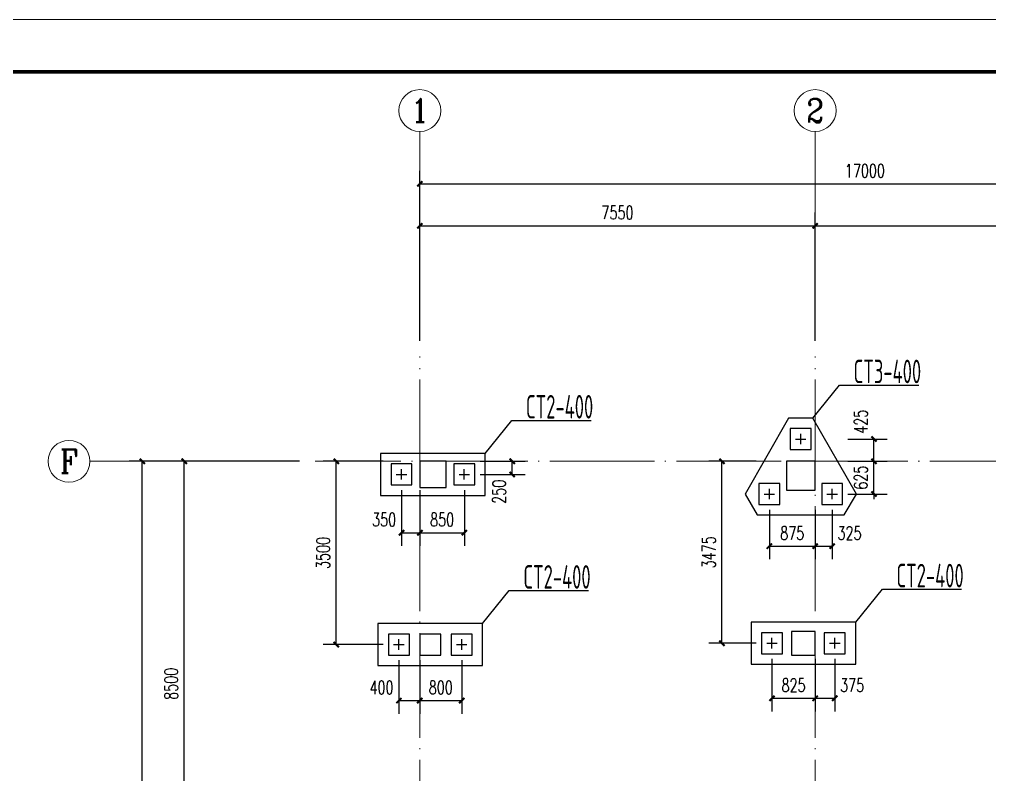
# Model space of a CAD drawing. Extents: x 3968514 to 5230306, y -516551 to -228246.
# Drawn here: x 4489075 to 4507603, y -314579 to -300153 of the extents above; entities that cross this region are included whole.
import ezdxf
from ezdxf.enums import TextEntityAlignment as Align

# ---------------------------------------------------------------- set-up
doc = ezdxf.new("R2010")
doc.units = 0
doc.header["$LTSCALE"] = 1000
doc.header["$MEASUREMENT"] = 0
doc.linetypes.add('DOTE', pattern=[2.42, 2, -0.2, 0.02, -0.2])
doc.linetypes.add('线型4', pattern=[300, 200, -100])
for name, color, linetype, lineweight in [('AXIS', 3, 'Continuous', 15), ('AXIS_TEXT', 7, 'Continuous', 15), ('BASE-CT', 21, 'Continuous', 25), ('BASE-ZM', 211, 'Continuous', 25), ('DOTE', 1, 'DOTE', 9), ('FRAME', 3, 'Continuous', 18), ('PUB_DIM', 3, 'Continuous', 15)]:
    doc.layers.add(name, color=color, linetype=linetype, lineweight=lineweight)
doc.layers.add('COLU', color=7, linetype='Continuous')
doc.layers.add('承台编号', color=2, linetype='Continuous')
doc.styles.add('_TCH_AXIS', font='COMPLEX', dxfattribs={"bigfont": 'GBCBIG'})
doc.styles.add('_TCH_DIM_T3', font='SIMPLEX.shx', dxfattribs={"width": 0.7, "bigfont": 'GBCBIG.shx'})
doc.styles.add('COMPLEX', font='COMPLEX')
doc.styles.add('TSSD_REIN', font='Tssdeng.shx', dxfattribs={"width": 0.7, "bigfont": 'hztxt.shx'})
doc.dimstyles.new('_TCH_ARCH&&100', dxfattribs={"dimtxt": 255, "dimasz": 100, "dimexe": 250, "dimexo": 300, "dimgap": 122.5, "dimtad": 1, "dimdec": 0, "dimzin": 0, "dimdsep": 46, "dimtxsty": '_TCH_DIM_T3', "dimblk": 'ARCHTICK', "dimcen": 0.09, "dimclrt": 7, "dimazin": 2, "dimtfac": 1, "dimtdec": 0, "dimtix": 1, "dimtmove": 2, "dimatfit": 3, "dimfxl": 150, "dimtolj": 1, "dimtzin": 0, "dimarcsym": 0})

# ---------------------------------------------------------------- blocks, each defined once
blk = doc.blocks.new('A$C0B803521')
at = {"layer": 'FRAME', "lineweight": 18}
blk.add_line((-15943, 93652), (-100043, 93652), dxfattribs=at)
at = {"layer": 'FRAME', "lineweight": 140}
blk.add_line((-16943, 92652), (-97543, 92652), dxfattribs=at)
blk = doc.blocks.new('HDHTFHVC')
at = {"layer": 'COLU', "color": 2}
for points in [[(4682166, -329281), (4682166, -328781), (4681666, -328781), (4681666, -329281)], [(4689216, -329331), (4689216, -328781), (4688666, -328781), (4688666, -329331)], [(4682066, -332481), (4682066, -332081), (4681666, -332081), (4681666, -332481)], [(4689216, -332481), (4689216, -332031), (4688766, -332031), (4688766, -332481)]]:
    blk.add_lwpolyline(points, close=True, dxfattribs=at)
blk = doc.blocks.new('_AXISO')
blk.add_circle((0, 0), 0.5)
at = {"layer": 'AXIS_TEXT', "style": 'COMPLEX', "width": 1.041667}
blk.add_attdef('A', text='', height=0.56, dxfattribs=at).set_placement((-0.25, -0.28), (0.25, -0.28), align=Align.FIT)
blk = doc.blocks.new('_ArchTick')
at = {"color": 0, "linetype": 'ByBlock', "const_width": 0.4}
blk.add_lwpolyline([(-0.5, -0.5), (0.5, 0.5)], dxfattribs=at)
blk = doc.blocks.new('*D1344')
at = {"layer": 'AXIS', "color": 0, "lineweight": -2, "transparency": 16777216}
for p, q in [((0, 2300), (0, 5550)), ((17000, 2300), (17000, 5550)), ((0, 5300), (17000, 5300))]:
    blk.add_line(p, q, dxfattribs=at)
at = {"layer": 'Defpoints', "color": 0, "transparency": 16777216}
for p in [(17000, 5300), (0, 2000), (17000, 2000)]:
    blk.add_point(p, dxfattribs=at)
at = {"layer": 'AXIS', "color": 0, "lineweight": -2, "transparency": 16777216, "xscale": 100, "yscale": 100, "zscale": 100, "rotation": 180}
blk.add_blockref('_ArchTick', (0, 5300), dxfattribs=at)
at = {"layer": 'AXIS', "color": 0, "lineweight": -2, "transparency": 16777216, "xscale": 100, "yscale": 100, "zscale": 100}
blk.add_blockref('_ArchTick', (17000, 5300), dxfattribs=at)
at = {"layer": 'AXIS', "color": 7, "transparency": 16777216, "insert": (8500, 5550), "char_height": 255, "attachment_point": 5, "style": '_TCH_DIM_T3'}
blk.add_mtext('\\A1;17000', dxfattribs=at)
blk = doc.blocks.new('*D1345')
at = {"layer": 'AXIS', "color": 0, "lineweight": -2, "transparency": 16777216}
for p, q in [((0, 2300), (0, 4750)), ((7550, 2300), (7550, 4750)), ((0, 4500), (7550, 4500))]:
    blk.add_line(p, q, dxfattribs=at)
at = {"layer": 'Defpoints', "color": 0, "transparency": 16777216}
for p in [(7550, 4500), (0, 2000), (7550, 2000)]:
    blk.add_point(p, dxfattribs=at)
at = {"layer": 'AXIS', "color": 0, "lineweight": -2, "transparency": 16777216, "xscale": 100, "yscale": 100, "zscale": 100, "rotation": 180}
blk.add_blockref('_ArchTick', (0, 4500), dxfattribs=at)
at = {"layer": 'AXIS', "color": 0, "lineweight": -2, "transparency": 16777216, "xscale": 100, "yscale": 100, "zscale": 100}
blk.add_blockref('_ArchTick', (7550, 4500), dxfattribs=at)
at = {"layer": 'AXIS', "color": 7, "transparency": 16777216, "insert": (3775, 4750), "char_height": 255, "attachment_point": 5, "style": '_TCH_DIM_T3'}
blk.add_mtext('\\A1;7550', dxfattribs=at)
blk = doc.blocks.new('*D1346')
at = {"layer": 'AXIS', "color": 0, "lineweight": -2, "transparency": 16777216}
for p, q in [((7550, 2300), (7550, 4750)), ((17000, 2300), (17000, 4750)), ((7550, 4500), (17000, 4500))]:
    blk.add_line(p, q, dxfattribs=at)
at = {"layer": 'Defpoints', "color": 0, "transparency": 16777216}
for p in [(17000, 4500), (7550, 2000), (17000, 2000)]:
    blk.add_point(p, dxfattribs=at)
at = {"layer": 'AXIS', "color": 0, "lineweight": -2, "transparency": 16777216, "xscale": 100, "yscale": 100, "zscale": 100, "rotation": 180}
blk.add_blockref('_ArchTick', (7550, 4500), dxfattribs=at)
at = {"layer": 'AXIS', "color": 0, "lineweight": -2, "transparency": 16777216, "xscale": 100, "yscale": 100, "zscale": 100}
blk.add_blockref('_ArchTick', (17000, 4500), dxfattribs=at)
at = {"layer": 'AXIS', "color": 7, "transparency": 16777216, "insert": (12275, 4750), "char_height": 255, "attachment_point": 5, "style": '_TCH_DIM_T3'}
blk.add_mtext('\\A1;9450', dxfattribs=at)
blk = doc.blocks.new('*D1353')
at = {"layer": 'AXIS', "color": 0, "lineweight": -2, "transparency": 16777216}
for p, q in [((-2300, 0), (-5550, 0)), ((-5300, -42000), (-5300, 0)), ((-2300, -42000), (-5550, -42000))]:
    blk.add_line(p, q, dxfattribs=at)
at = {"layer": 'Defpoints', "color": 0, "transparency": 16777216}
for p in [(-5300, 0), (-2000, 0), (-2000, -42000)]:
    blk.add_point(p, dxfattribs=at)
at = {"layer": 'AXIS', "color": 0, "lineweight": -2, "transparency": 16777216, "xscale": 100, "yscale": 100, "zscale": 100}
for p, rotation in [((-5300, 0), 90), ((-5300, -42000), 270)]:
    blk.add_blockref('_ArchTick', p, dxfattribs=dict(at, rotation=rotation))
at = {"layer": 'AXIS', "color": 7, "transparency": 16777216, "insert": (-5550, -21000), "char_height": 255, "attachment_point": 5, "rotation": 90, "style": '_TCH_DIM_T3'}
blk.add_mtext('\\A1;42000', dxfattribs=at)
blk = doc.blocks.new('*D1358')
at = {"layer": 'AXIS', "color": 0, "lineweight": -2, "transparency": 16777216}
for p, q in [((-2300, 0), (-4750, 0)), ((-4500, -8500), (-4500, 0)), ((-2300, -8500), (-4750, -8500))]:
    blk.add_line(p, q, dxfattribs=at)
at = {"layer": 'Defpoints', "color": 0, "transparency": 16777216}
for p in [(-4500, 0), (-2000, 0), (-2000, -8500)]:
    blk.add_point(p, dxfattribs=at)
at = {"layer": 'AXIS', "color": 0, "lineweight": -2, "transparency": 16777216, "xscale": 100, "yscale": 100, "zscale": 100}
for p, rotation in [((-4500, 0), 90), ((-4500, -8500), 270)]:
    blk.add_blockref('_ArchTick', p, dxfattribs=dict(at, rotation=rotation))
at = {"layer": 'AXIS', "color": 7, "transparency": 16777216, "insert": (-4750, -4250), "char_height": 255, "attachment_point": 5, "rotation": 90, "style": '_TCH_DIM_T3'}
blk.add_mtext('\\A1;8500', dxfattribs=at)
blk = doc.blocks.new('*D1264')
at = {"layer": 'Defpoints', "color": 0, "transparency": 16777216}
for p in [(4502491, -308595), (4503447, -308595), (4503447, -312070)]:
    blk.add_point(p, dxfattribs=at)
at = {"layer": 'PUB_DIM', "color": 0, "lineweight": -2, "transparency": 16777216}
for p, q in [((4503147, -308595), (4502241, -308595)), ((4502491, -312070), (4502491, -308595)), ((4503147, -312070), (4502241, -312070))]:
    blk.add_line(p, q, dxfattribs=at)
at = {"layer": 'PUB_DIM', "color": 0, "lineweight": -2, "transparency": 16777216, "xscale": 100, "yscale": 100, "zscale": 100}
for p, rotation in [((4502491, -308595), 90), ((4502491, -312070), 270)]:
    blk.add_blockref('_ArchTick', p, dxfattribs=dict(at, rotation=rotation))
at = {"layer": 'PUB_DIM', "color": 7, "transparency": 16777216, "insert": (4502241, -310332), "char_height": 255, "attachment_point": 5, "rotation": 90, "style": '_TCH_DIM_T3'}
blk.add_mtext('\\A1;3475', dxfattribs=at)
blk = doc.blocks.new('*D1265')
at = {"layer": 'Defpoints', "color": 0, "transparency": 16777216}
for p in [(4504597, -308595), (4505394, -308595), (4504597, -309220)]:
    blk.add_point(p, dxfattribs=at)
at = {"layer": 'PUB_DIM', "color": 0, "lineweight": -2, "transparency": 16777216}
for p, q in [((4504897, -308595), (4505644, -308595)), ((4505394, -308595), (4505394, -308495)), ((4505394, -309220), (4505394, -308595)), ((4504897, -309220), (4505644, -309220)), ((4505394, -309220), (4505394, -309320))]:
    blk.add_line(p, q, dxfattribs=at)
at = {"layer": 'PUB_DIM', "color": 0, "lineweight": -2, "transparency": 16777216, "xscale": 100, "yscale": 100, "zscale": 100}
for p, rotation in [((4505394, -308595), 270), ((4505394, -309220), 90)]:
    blk.add_blockref('_ArchTick', p, dxfattribs=dict(at, rotation=rotation))
at = {"layer": 'PUB_DIM', "color": 7, "transparency": 16777216, "insert": (4505144, -308907), "char_height": 255, "attachment_point": 5, "rotation": 90, "style": '_TCH_DIM_T3'}
blk.add_mtext('\\A1;625', dxfattribs=at)
blk = doc.blocks.new('*D1266')
at = {"layer": 'Defpoints', "color": 0, "transparency": 16777216}
for p in [(4504597, -308170), (4505394, -308170), (4504597, -308595)]:
    blk.add_point(p, dxfattribs=at)
at = {"layer": 'PUB_DIM', "color": 0, "lineweight": -2, "transparency": 16777216}
for p, q in [((4504897, -308170), (4505644, -308170)), ((4505394, -308595), (4505394, -308170)), ((4504897, -308595), (4505644, -308595))]:
    blk.add_line(p, q, dxfattribs=at)
at = {"layer": 'PUB_DIM', "color": 0, "lineweight": -2, "transparency": 16777216, "xscale": 100, "yscale": 100, "zscale": 100}
for p, rotation in [((4505394, -308170), 90), ((4505394, -308595), 270)]:
    blk.add_blockref('_ArchTick', p, dxfattribs=dict(at, rotation=rotation))
at = {"layer": 'PUB_DIM', "color": 7, "transparency": 16777216, "insert": (4505144, -307838), "char_height": 255, "attachment_point": 5, "rotation": 90, "style": '_TCH_DIM_T3'}
blk.add_mtext('\\A1;425', dxfattribs=at)
blk = doc.blocks.new('*D1267')
at = {"layer": 'Defpoints', "color": 0, "transparency": 16777216}
for p in [(4497572, -308595), (4498486, -308595), (4497572, -308845)]:
    blk.add_point(p, dxfattribs=at)
at = {"layer": 'PUB_DIM', "color": 0, "lineweight": -2, "transparency": 16777216}
for p, q in [((4497872, -308595), (4498736, -308595)), ((4498486, -308845), (4498486, -308595)), ((4497872, -308845), (4498736, -308845))]:
    blk.add_line(p, q, dxfattribs=at)
at = {"layer": 'PUB_DIM', "color": 0, "lineweight": -2, "transparency": 16777216, "xscale": 100, "yscale": 100, "zscale": 100}
for p, rotation in [((4498486, -308595), 90), ((4498486, -308845), 270)]:
    blk.add_blockref('_ArchTick', p, dxfattribs=dict(at, rotation=rotation))
at = {"layer": 'PUB_DIM', "color": 7, "transparency": 16777216, "insert": (4498236, -309176), "char_height": 255, "attachment_point": 5, "rotation": 90, "style": '_TCH_DIM_T3'}
blk.add_mtext('\\A1;250', dxfattribs=at)
blk = doc.blocks.new('*D1268')
at = {"layer": 'Defpoints', "color": 0, "transparency": 16777216}
for p in [(4495126, -308595), (4496322, -308595), (4496322, -312095)]:
    blk.add_point(p, dxfattribs=at)
at = {"layer": 'PUB_DIM', "color": 0, "lineweight": -2, "transparency": 16777216}
for p, q in [((4496022, -308595), (4494876, -308595)), ((4495126, -312095), (4495126, -308595)), ((4496022, -312095), (4494876, -312095))]:
    blk.add_line(p, q, dxfattribs=at)
at = {"layer": 'PUB_DIM', "color": 0, "lineweight": -2, "transparency": 16777216, "xscale": 100, "yscale": 100, "zscale": 100}
for p, rotation in [((4495126, -308595), 90), ((4495126, -312095), 270)]:
    blk.add_blockref('_ArchTick', p, dxfattribs=dict(at, rotation=rotation))
at = {"layer": 'PUB_DIM', "color": 7, "transparency": 16777216, "insert": (4494876, -310345), "char_height": 255, "attachment_point": 5, "rotation": 90, "style": '_TCH_DIM_T3'}
blk.add_mtext('\\A1;3500', dxfattribs=at)
blk = doc.blocks.new('*D1269')
at = {"layer": 'Defpoints', "color": 0, "transparency": 16777216}
for p in [(4496372, -308845), (4496722, -308845), (4496722, -309959)]:
    blk.add_point(p, dxfattribs=at)
at = {"layer": 'PUB_DIM', "color": 0, "lineweight": -2, "transparency": 16777216}
for p, q in [((4496372, -309145), (4496372, -310209)), ((4496722, -309145), (4496722, -310209)), ((4496372, -309959), (4496722, -309959))]:
    blk.add_line(p, q, dxfattribs=at)
at = {"layer": 'PUB_DIM', "color": 0, "lineweight": -2, "transparency": 16777216, "xscale": 100, "yscale": 100, "zscale": 100, "rotation": 180}
blk.add_blockref('_ArchTick', (4496372, -309959), dxfattribs=at)
at = {"layer": 'PUB_DIM', "color": 0, "lineweight": -2, "transparency": 16777216, "xscale": 100, "yscale": 100, "zscale": 100}
blk.add_blockref('_ArchTick', (4496722, -309959), dxfattribs=at)
at = {"layer": 'PUB_DIM', "color": 7, "transparency": 16777216, "insert": (4496040, -309709), "char_height": 255, "attachment_point": 5, "style": '_TCH_DIM_T3'}
blk.add_mtext('\\A1;350', dxfattribs=at)
blk = doc.blocks.new('*D1270')
at = {"layer": 'Defpoints', "color": 0, "transparency": 16777216}
for p in [(4496722, -308845), (4497572, -308845), (4497572, -309959)]:
    blk.add_point(p, dxfattribs=at)
at = {"layer": 'PUB_DIM', "color": 0, "lineweight": -2, "transparency": 16777216}
for p, q in [((4496722, -309145), (4496722, -310209)), ((4497572, -309145), (4497572, -310209)), ((4496722, -309959), (4497572, -309959))]:
    blk.add_line(p, q, dxfattribs=at)
at = {"layer": 'PUB_DIM', "color": 0, "lineweight": -2, "transparency": 16777216, "xscale": 100, "yscale": 100, "zscale": 100, "rotation": 180}
blk.add_blockref('_ArchTick', (4496722, -309959), dxfattribs=at)
at = {"layer": 'PUB_DIM', "color": 0, "lineweight": -2, "transparency": 16777216, "xscale": 100, "yscale": 100, "zscale": 100}
blk.add_blockref('_ArchTick', (4497572, -309959), dxfattribs=at)
at = {"layer": 'PUB_DIM', "color": 7, "transparency": 16777216, "insert": (4497147, -309709), "char_height": 255, "attachment_point": 5, "style": '_TCH_DIM_T3'}
blk.add_mtext('\\A1;850', dxfattribs=at)
blk = doc.blocks.new('*D1271')
at = {"layer": 'Defpoints', "color": 0, "transparency": 16777216}
for p in [(4503397, -309220), (4504272, -309220), (4504272, -310215)]:
    blk.add_point(p, dxfattribs=at)
at = {"layer": 'PUB_DIM', "color": 0, "lineweight": -2, "transparency": 16777216}
for p, q in [((4503397, -309520), (4503397, -310465)), ((4504272, -309520), (4504272, -310465)), ((4503397, -310215), (4504272, -310215))]:
    blk.add_line(p, q, dxfattribs=at)
at = {"layer": 'PUB_DIM', "color": 0, "lineweight": -2, "transparency": 16777216, "xscale": 100, "yscale": 100, "zscale": 100, "rotation": 180}
blk.add_blockref('_ArchTick', (4503397, -310215), dxfattribs=at)
at = {"layer": 'PUB_DIM', "color": 0, "lineweight": -2, "transparency": 16777216, "xscale": 100, "yscale": 100, "zscale": 100}
blk.add_blockref('_ArchTick', (4504272, -310215), dxfattribs=at)
at = {"layer": 'PUB_DIM', "color": 7, "transparency": 16777216, "insert": (4503834, -309965), "char_height": 255, "attachment_point": 5, "style": '_TCH_DIM_T3'}
blk.add_mtext('\\A1;875', dxfattribs=at)
blk = doc.blocks.new('*D1272')
at = {"layer": 'Defpoints', "color": 0, "transparency": 16777216}
for p in [(4504272, -309220), (4504597, -309220), (4504597, -310215)]:
    blk.add_point(p, dxfattribs=at)
at = {"layer": 'PUB_DIM', "color": 0, "lineweight": -2, "transparency": 16777216}
for p, q in [((4504272, -309520), (4504272, -310465)), ((4504597, -309520), (4504597, -310465)), ((4504272, -310215), (4504597, -310215))]:
    blk.add_line(p, q, dxfattribs=at)
at = {"layer": 'PUB_DIM', "color": 0, "lineweight": -2, "transparency": 16777216, "xscale": 100, "yscale": 100, "zscale": 100, "rotation": 180}
blk.add_blockref('_ArchTick', (4504272, -310215), dxfattribs=at)
at = {"layer": 'PUB_DIM', "color": 0, "lineweight": -2, "transparency": 16777216, "xscale": 100, "yscale": 100, "zscale": 100}
blk.add_blockref('_ArchTick', (4504597, -310215), dxfattribs=at)
at = {"layer": 'PUB_DIM', "color": 7, "transparency": 16777216, "insert": (4504928, -309965), "char_height": 255, "attachment_point": 5, "style": '_TCH_DIM_T3'}
blk.add_mtext('\\A1;325', dxfattribs=at)
blk = doc.blocks.new('*D1273')
at = {"layer": 'Defpoints', "color": 0, "transparency": 16777216}
for p in [(4503447, -312070), (4504272, -312070), (4504272, -313122)]:
    blk.add_point(p, dxfattribs=at)
at = {"layer": 'PUB_DIM', "color": 0, "lineweight": -2, "transparency": 16777216}
for p, q in [((4503447, -312370), (4503447, -313372)), ((4504272, -312370), (4504272, -313372)), ((4503447, -313122), (4504272, -313122))]:
    blk.add_line(p, q, dxfattribs=at)
at = {"layer": 'PUB_DIM', "color": 0, "lineweight": -2, "transparency": 16777216, "xscale": 100, "yscale": 100, "zscale": 100, "rotation": 180}
blk.add_blockref('_ArchTick', (4503447, -313122), dxfattribs=at)
at = {"layer": 'PUB_DIM', "color": 0, "lineweight": -2, "transparency": 16777216, "xscale": 100, "yscale": 100, "zscale": 100}
blk.add_blockref('_ArchTick', (4504272, -313122), dxfattribs=at)
at = {"layer": 'PUB_DIM', "color": 7, "transparency": 16777216, "insert": (4503859, -312872), "char_height": 255, "attachment_point": 5, "style": '_TCH_DIM_T3'}
blk.add_mtext('\\A1;825', dxfattribs=at)
blk = doc.blocks.new('*D1274')
at = {"layer": 'Defpoints', "color": 0, "transparency": 16777216}
for p in [(4504272, -312070), (4504647, -312070), (4504647, -313122)]:
    blk.add_point(p, dxfattribs=at)
at = {"layer": 'PUB_DIM', "color": 0, "lineweight": -2, "transparency": 16777216}
for p, q in [((4504272, -312370), (4504272, -313372)), ((4504647, -312370), (4504647, -313372)), ((4504272, -313122), (4504647, -313122))]:
    blk.add_line(p, q, dxfattribs=at)
at = {"layer": 'PUB_DIM', "color": 0, "lineweight": -2, "transparency": 16777216, "xscale": 100, "yscale": 100, "zscale": 100, "rotation": 180}
blk.add_blockref('_ArchTick', (4504272, -313122), dxfattribs=at)
at = {"layer": 'PUB_DIM', "color": 0, "lineweight": -2, "transparency": 16777216, "xscale": 100, "yscale": 100, "zscale": 100}
blk.add_blockref('_ArchTick', (4504647, -313122), dxfattribs=at)
at = {"layer": 'PUB_DIM', "color": 7, "transparency": 16777216, "insert": (4504978, -312872), "char_height": 255, "attachment_point": 5, "style": '_TCH_DIM_T3'}
blk.add_mtext('\\A1;375', dxfattribs=at)
blk = doc.blocks.new('*D1275')
at = {"layer": 'Defpoints', "color": 0, "transparency": 16777216}
for p in [(4496322, -312095), (4496722, -312095), (4496722, -313166)]:
    blk.add_point(p, dxfattribs=at)
at = {"layer": 'PUB_DIM', "color": 0, "lineweight": -2, "transparency": 16777216}
for p, q in [((4496322, -312395), (4496322, -313416)), ((4496722, -312395), (4496722, -313416)), ((4496322, -313166), (4496722, -313166))]:
    blk.add_line(p, q, dxfattribs=at)
at = {"layer": 'PUB_DIM', "color": 0, "lineweight": -2, "transparency": 16777216, "xscale": 100, "yscale": 100, "zscale": 100, "rotation": 180}
blk.add_blockref('_ArchTick', (4496322, -313166), dxfattribs=at)
at = {"layer": 'PUB_DIM', "color": 0, "lineweight": -2, "transparency": 16777216, "xscale": 100, "yscale": 100, "zscale": 100}
blk.add_blockref('_ArchTick', (4496722, -313166), dxfattribs=at)
at = {"layer": 'PUB_DIM', "color": 7, "transparency": 16777216, "insert": (4495990, -312916), "char_height": 255, "attachment_point": 5, "style": '_TCH_DIM_T3'}
blk.add_mtext('\\A1;400', dxfattribs=at)
blk = doc.blocks.new('*D1276')
at = {"layer": 'Defpoints', "color": 0, "transparency": 16777216}
for p in [(4496722, -312095), (4497522, -312095), (4497522, -313166)]:
    blk.add_point(p, dxfattribs=at)
at = {"layer": 'PUB_DIM', "color": 0, "lineweight": -2, "transparency": 16777216}
for p, q in [((4496722, -312395), (4496722, -313416)), ((4497522, -312395), (4497522, -313416)), ((4496722, -313166), (4497522, -313166))]:
    blk.add_line(p, q, dxfattribs=at)
at = {"layer": 'PUB_DIM', "color": 0, "lineweight": -2, "transparency": 16777216, "xscale": 100, "yscale": 100, "zscale": 100, "rotation": 180}
blk.add_blockref('_ArchTick', (4496722, -313166), dxfattribs=at)
at = {"layer": 'PUB_DIM', "color": 0, "lineweight": -2, "transparency": 16777216, "xscale": 100, "yscale": 100, "zscale": 100}
blk.add_blockref('_ArchTick', (4497522, -313166), dxfattribs=at)
at = {"layer": 'PUB_DIM', "color": 7, "transparency": 16777216, "insert": (4497122, -312916), "char_height": 255, "attachment_point": 5, "style": '_TCH_DIM_T3'}
blk.add_mtext('\\A1;800', dxfattribs=at)
blk = doc.blocks.new('A$Cbcbeac01')
at = {"layer": 'AXIS'}
for p, q in [((0, 2300), (0, 6300)), ((7550, 2300), (7550, 6300)), ((-2300, 0), (-6300, 0))]:
    blk.add_line(p, q, dxfattribs=at)
at = {"layer": 'DOTE'}
for p, q in [((0, -44000), (0, 2000)), ((7550, -44000), (7550, 2000)), ((19000, 0), (-2000, 0))]:
    blk.add_line(p, q, dxfattribs=at)
at = {"layer": 'AXIS'}
ref = blk.add_blockref('_AXISO', (0, 6700), dxfattribs=dict(at, xscale=800, yscale=800, zscale=800))
ref.add_attrib('A', '1', dxfattribs={"layer": 'AXIS_TEXT', "height": 449.3, "style": '_TCH_AXIS', "width": 1.736434}).set_placement((-167.2, 6475.4), (167.2, 6475.4), align=Align.FIT)
ref = blk.add_blockref('_AXISO', (7550, 6700), dxfattribs=dict(at, xscale=800, yscale=800, zscale=800))
ref.add_attrib('A', '2', dxfattribs={"layer": 'AXIS_TEXT', "height": 451.1, "style": '_TCH_AXIS', "width": 1.103448}).set_placement((7384.1, 6474.5), (7715.9, 6474.5), align=Align.FIT)
ref = blk.add_blockref('_AXISO', (-6700, 0), dxfattribs=dict(at, xscale=800, yscale=800, zscale=800))
ref.add_attrib('A', 'F', dxfattribs={"layer": 'AXIS_TEXT', "height": 448.3, "style": '_TCH_AXIS', "width": 0.982456}).set_placement((-6867.8, -224.2), (-6532.2, -224.2), align=Align.FIT)
for p1, p2, distance, picture, middle in [((0, 2000), (17000, 2000), 3300, '*D1344', (8500, 5550)), ((0, 2000), (7550, 2000), 2500, '*D1345', (3775, 4750)), ((7550, 2000), (17000, 2000), 2500, '*D1346', (12275, 4750)), ((-2000, -42000), (-2000, 0), 3300, '*D1353', (-5550, -21000)), ((-2000, -8500), (-2000, 0), 2500, '*D1358', (-4750, -4250))]:
    dim = blk.add_aligned_dim(p1=p1, p2=p2, distance=distance, dimstyle='_TCH_ARCH&&100', dxfattribs=at)
    dim.commit()
    dim.dimension.update_dxf_attribs({"geometry": picture, "text_midpoint": middle})

msp = doc.modelspace()

# ---------------------------------------------------------------- linework, layer by layer
at = {"layer": 'BASE-CT', "linetype": 'Continuous', "elevation": -0.30417}
for points in [[(4503764.4644, -307769.70505), (4502935.01127, -309221.24802), (4503166.24565, -309619.70505), (4504826.94096, -309619.70505), (4505058.17533, -309221.24802), (4504228.72221, -307769.70505)], [(4495971.5933, -309244.70505), (4497971.5933, -309244.70505), (4497971.5933, -308444.70505), (4495971.5933, -308444.70505)], [(4495921.5933, -312494.70505), (4497921.5933, -312494.70505), (4497921.5933, -311694.70505), (4495921.5933, -311694.70505)], [(4503046.5933, -312469.70505), (4505046.5933, -312469.70505), (4505046.5933, -311669.70505), (4503046.5933, -311669.70505)]]:
    msp.add_lwpolyline(points, close=True, dxfattribs=at)
at = {"layer": 'BASE-ZM', "linetype": '线型4', "elevation": -0.30417}
for points in [[(4503796.5933, -308369.70505), (4504196.5933, -308369.70505), (4504196.5933, -307969.70505), (4503796.5933, -307969.70505)], [(4496171.5933, -309044.70505), (4496571.5933, -309044.70505), (4496571.5933, -308644.70505), (4496171.5933, -308644.70505)], [(4497371.5933, -309044.70505), (4497771.5933, -309044.70505), (4497771.5933, -308644.70505), (4497371.5933, -308644.70505)], [(4503196.5933, -309419.70505), (4503596.5933, -309419.70505), (4503596.5933, -309019.70505), (4503196.5933, -309019.70505)], [(4504396.5933, -309419.70505), (4504796.5933, -309419.70505), (4504796.5933, -309019.70505), (4504396.5933, -309019.70505)], [(4496121.5933, -312294.70505), (4496521.5933, -312294.70505), (4496521.5933, -311894.70505), (4496121.5933, -311894.70505)], [(4497321.5933, -312294.70505), (4497721.5933, -312294.70505), (4497721.5933, -311894.70505), (4497321.5933, -311894.70505)], [(4503246.5933, -312269.70505), (4503646.5933, -312269.70505), (4503646.5933, -311869.70505), (4503246.5933, -311869.70505)], [(4504446.5933, -312269.70505), (4504846.5933, -312269.70505), (4504846.5933, -311869.70505), (4504446.5933, -311869.70505)]]:
    msp.add_lwpolyline(points, close=True, dxfattribs=at)
for points in [[(4503996.5933, -308269.70505), (4503996.5933, -308069.70505)], [(4503896.5933, -308169.70505), (4504096.5933, -308169.70505)], [(4496271.5933, -308844.70505), (4496471.5933, -308844.70505)], [(4496371.5933, -308944.70505), (4496371.5933, -308744.70505)], [(4497471.5933, -308844.70505), (4497671.5933, -308844.70505)], [(4497571.5933, -308944.70505), (4497571.5933, -308744.70505)], [(4503296.5933, -309219.70505), (4503496.5933, -309219.70505)], [(4503396.5933, -309319.70505), (4503396.5933, -309119.70505)], [(4504496.5933, -309219.70505), (4504696.5933, -309219.70505)], [(4504596.5933, -309319.70505), (4504596.5933, -309119.70505)], [(4496321.5933, -312194.70505), (4496321.5933, -311994.70505)], [(4497521.5933, -312194.70505), (4497521.5933, -311994.70505)], [(4503446.5933, -312169.70505), (4503446.5933, -311969.70505)], [(4504646.5933, -312169.70505), (4504646.5933, -311969.70505)], [(4496221.5933, -312094.70505), (4496421.5933, -312094.70505)], [(4497421.5933, -312094.70505), (4497621.5933, -312094.70505)], [(4503346.5933, -312069.70505), (4503546.5933, -312069.70505)], [(4504546.5933, -312069.70505), (4504746.5933, -312069.70505)]]:
    msp.add_lwpolyline(points, dxfattribs=at)
at = {"layer": '承台编号', "color": 3, "elevation": -0.30417}
for points in [[(4504228.72221, -307769.70505), (4504737.22248, -307138.69451), (4506250.29349, -307138.69451)], [(4497971.59233, -308444.70627), (4498480.0926, -307813.69572), (4499993.16361, -307813.69572)], [(4497921.59233, -311694.70627), (4498430.0926, -311063.69572), (4499943.16361, -311063.69572)], [(4505046.59233, -311669.70627), (4505555.0926, -311038.69572), (4507068.16361, -311038.69572)]]:
    msp.add_lwpolyline(points, dxfattribs=at)

# ---------------------------------------------------------------- block references
for name, p in [('A$C0B803521', (4583230.74536, -393805.3043)), ('A$Cbcbeac01', (4496721.5933, -308594.70505, -0.30417))]:
    msp.add_blockref(name, p)
at = {"color": 6}
msp.add_blockref('HDHTFHVC', (-184944.16767, 20186.04242, -0.30417), dxfattribs=at)

# ---------------------------------------------------------------- texts
at = {"layer": '承台编号', "color": 3, "style": 'TSSD_REIN', "width": 0.6}
for s, p in [('CT3-400', (4505005.33089, -307102.75255, -0.30417)), ('CT2-400', (4498748.20101, -307777.75376, -0.30417)), ('CT2-400', (4498698.20101, -311027.75376, -0.30417)), ('CT2-400', (4505823.20101, -311002.75376, -0.30417))]:
    msp.add_text(s, height=450, dxfattribs=at).set_placement(p)

# ---------------------------------------------------------------- dimensions: what is measured, and where the dimension line sits
at = {"layer": 'PUB_DIM', "color": 3}
for base, p1, p2, angle, picture, middle in [((4505393.7982, -308169.70505), (4504596.5933, -308594.70505), (4504596.5933, -308169.70505), 90, '*D1266', (4505143.7982, -307838.27648)), ((4498485.51433, -308594.70505), (4497571.5933, -308844.70505), (4497571.5933, -308594.70505), 90, '*D1267', (4498235.51433, -309176.13362)), ((4496721.5933, -309958.86092), (4496371.5933, -308844.70505), (4496721.5933, -308844.70505), 0, '*D1269', (4496040.16473, -309708.86092)), ((4504596.5933, -310214.83875), (4504271.5933, -309219.70505), (4504596.5933, -309219.70505), 0.000000011, '*D1272', (4504928.02187, -309964.83875)), ((4496721.5933, -313165.58089), (4496321.5933, -312094.70505), (4496721.5933, -312094.70505), 0, '*D1275', (4495990.16473, -312915.58089)), ((4504646.5933, -313122.03142), (4504271.5933, -312069.70505), (4504646.5933, -312069.70505), 0, '*D1274', (4504978.02187, -312872.03142))]:
    dim = msp.add_linear_dim(base=base, p1=p1, p2=p2, angle=angle, dimstyle='_TCH_ARCH&&100', dxfattribs=at)
    dim.commit()
    dim.dimension.update_dxf_attribs({"geometry": picture, "text_midpoint": middle, "dimtype": 161})
for p1, p2, distance, picture, middle in [((4496321.5933, -312094.70505), (4496321.5933, -308594.70505), 1196.04954, '*D1268', (4494875.54377, -310344.70505)), ((4503446.59099, -312069.70489), (4503446.59099, -308594.70505), 955.9632, '*D1264', (4502240.62779, -310332.20497)), ((4504596.5933, -309219.70505), (4504596.5933, -308594.70505), -797.20489, '*D1265', (4505143.7982, -308907.20505)), ((4496721.5933, -308844.70505), (4497571.5933, -308844.70505), -1114.15586, '*D1270', (4497146.5933, -309708.86092)), ((4503396.5933, -309219.70505), (4504271.5933, -309219.70505), -995.1337, '*D1271', (4503834.0933, -309964.83875)), ((4496721.5933, -312094.70505), (4497521.5933, -312094.70505), -1070.87584, '*D1276', (4497121.5933, -312915.58089)), ((4503446.5933, -312069.70505), (4504271.5933, -312069.70505), -1052.32637, '*D1273', (4503859.0933, -312872.03142))]:
    dim = msp.add_aligned_dim(p1=p1, p2=p2, distance=distance, dimstyle='_TCH_ARCH&&100', dxfattribs=at)
    dim.commit()
    dim.dimension.update_dxf_attribs({"geometry": picture, "text_midpoint": middle})

doc.saveas('drawing.dxf')
